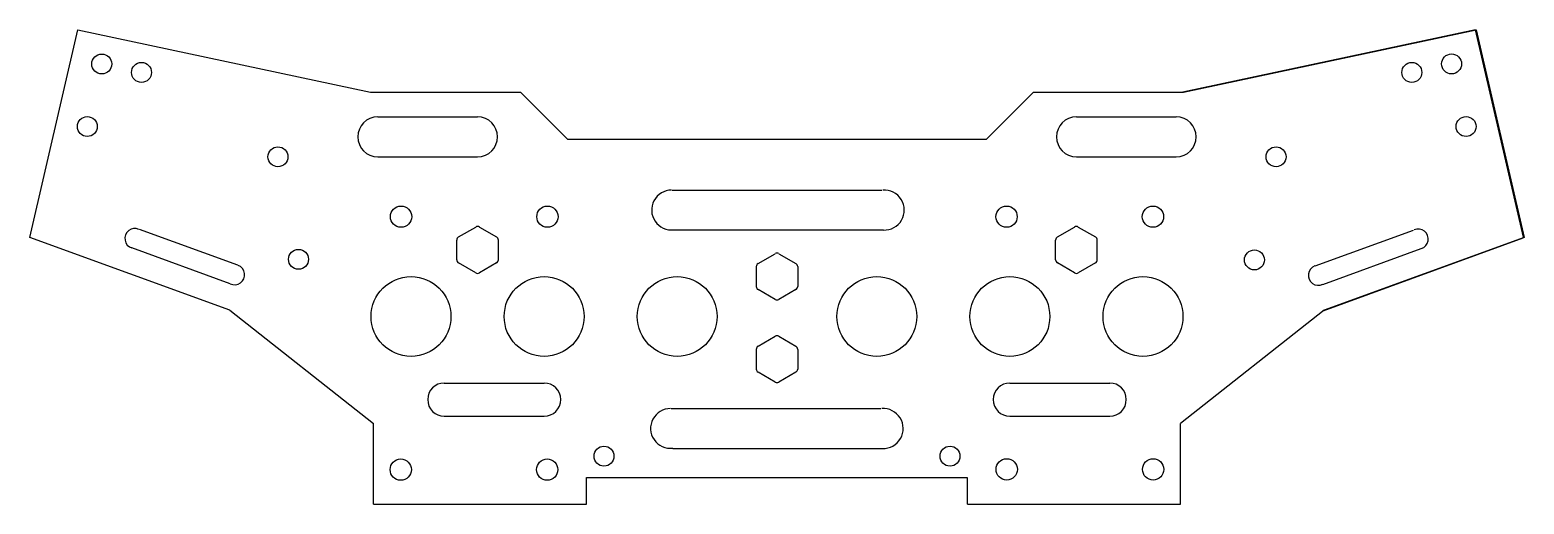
# Model space of a CAD drawing. Header units: millimetres. Extents: x -47 to 177, y 22 to 93.
import ezdxf

# ---------------------------------------------------------------- set-up
doc = ezdxf.new("R2010")
doc.units = ezdxf.units.MM
doc.layers.get('0').update_dxf_attribs({"lineweight": 25, "true_color": 0xffffff})

msp = doc.modelspace()

# ---------------------------------------------------------------- linework, layer by layer
for p, q in [((-47.28, 61.89), (-40.08, 93.07)), ((-40.08, 93.07), (3.93, 83.72)), ((169.99, 93.08), (125.97, 83.72)), ((126.07, 83.72), (170.08, 93.07)), ((177.19, 61.9), (169.99, 93.08)), ((170.08, 93.07), (177.28, 61.89)), ((3.93, 83.72), (26.43, 83.72)), ((33.5, 76.65), (26.43, 83.72)), ((103.57, 83.72), (96.5, 76.65)), ((103.57, 83.72), (126.07, 83.72)), ((5, 80), (20, 80)), ((110, 80), (125, 80)), ((33.5, 76.65), (96.5, 76.65)), ((5, 74), (20, 74)), ((110, 74), (125, 74)), ((49.25, 69), (80.75, 69)), ((-16.02, 57.69), (-30.82, 63.08)), ((17.15, 61.96), (19.73, 63.44)), ((20.27, 63.44), (22.85, 61.96)), ((49.5, 63), (81, 63)), ((107.15, 61.96), (109.73, 63.44)), ((110.27, 63.44), (112.85, 61.96)), ((145.88, 57.6), (160.68, 62.99)), ((-17.21, 50.95), (-47.28, 61.89)), ((16.88, 58.51), (16.88, 61.49)), ((23.12, 58.51), (23.12, 61.49)), ((106.88, 58.51), (106.88, 61.49)), ((113.12, 58.51), (113.12, 61.49)), ((147.08, 50.86), (177.15, 61.8)), ((177.28, 61.89), (147.21, 50.95)), ((-17.16, 54.92), (-31.96, 60.3)), ((62.15, 57.96), (64.73, 59.44)), ((65.27, 59.44), (67.84, 57.96)), ((147.03, 54.83), (161.83, 60.22)), ((19.73, 56.56), (17.15, 58.04)), ((22.85, 58.04), (20.27, 56.56)), ((61.88, 57.49), (61.88, 54.51)), ((68.11, 57.49), (68.11, 54.51)), ((109.73, 56.56), (107.15, 58.04)), ((112.85, 58.04), (110.27, 56.56)), ((64.73, 52.56), (62.15, 54.04)), ((67.84, 54.04), (65.27, 52.56)), ((-17.21, 50.95), (4.36, 33.89)), ((147.21, 50.95), (125.64, 33.89)), ((61.88, 45.06), (61.88, 42.09)), ((62.15, 45.53), (64.73, 47.02)), ((65.27, 47.02), (67.84, 45.53)), ((68.11, 45.06), (68.11, 42.09)), ((64.73, 40.13), (62.15, 41.62)), ((67.84, 41.62), (65.27, 40.13)), ((15, 40), (30, 40)), ((100, 40), (115, 40)), ((49.09, 36.17), (80.59, 36.17)), ((4.36, 21.79), (4.36, 33.89)), ((15, 35), (30, 35)), ((100, 35), (115, 35)), ((125.64, 21.79), (125.64, 33.89)), ((49.34, 30.17), (80.84, 30.17)), ((36.36, 21.79), (36.36, 25.79)), ((36.36, 25.79), (93.56, 25.79)), ((93.64, 21.79), (93.64, 25.79)), ((4.36, 21.79), (36.36, 21.79)), ((93.64, 21.79), (125.64, 21.79))]:
    msp.add_line(p, q)
for centre, radius in [((-36.48, 87.95), 1.5), ((-30.51, 86.68), 1.5), ((160.41, 86.68), 1.5), ((166.38, 87.96), 1.5), ((-38.65, 78.55), 1.5), ((168.56, 78.55), 1.5), ((-10, 74), 1.5), ((140, 74), 1.5), ((8.5, 65), 1.6), ((30.5, 65), 1.6), ((99.5, 65), 1.6), ((121.5, 65), 1.6), ((-6.91, 58.59), 1.5), ((136.75, 58.5), 1.5), ((10, 50), 6), ((30, 50), 6), ((50, 50), 6), ((80, 50), 6), ((100, 50), 6), ((120, 50), 6), ((39, 29), 1.5), ((91, 29), 1.5), ((8.46, 26.98), 1.6), ((30.46, 26.98), 1.6), ((99.53, 27.01), 1.6), ((121.53, 27.01), 1.6)]:
    msp.add_circle(centre, radius)
for centre, radius, start, end in [((5, 77), 3, 90, 270), ((20, 77), 3, 270, 90), ((110, 77), 3, 90, 270), ((125, 77), 3, 270, 90), ((49.15, 66), 2.99, 89.6703, 276.6544), ((81.13, 65.99), 3, 267.6082, 94.3591), ((-31.51, 61.73), 1.5, 65.6409, 252.3918), ((20, 62.98), 0.54, 60, 120), ((110, 62.98), 0.54, 60, 120), ((161.38, 61.64), 1.5, 287.6082, 114.3591), ((17.42, 61.49), 0.54, 120, 180), ((22.58, 61.49), 0.54, 0, 60), ((107.42, 61.49), 0.54, 120, 180), ((112.58, 61.49), 0.54, 0, 60), ((17.42, 58.51), 0.54, 180, 240), ((22.58, 58.51), 0.54, 300, 0), ((65, 58.98), 0.54, 60, 120), ((107.42, 58.51), 0.54, 180, 240), ((112.58, 58.51), 0.54, 300, 0), ((-16.49, 56.27), 1.5, 243.3456, 70.3297), ((20, 57.02), 0.54, 240, 300), ((62.42, 57.49), 0.54, 120, 180), ((67.57, 57.49), 0.54, 0, 60), ((110, 57.02), 0.54, 240, 300), ((146.35, 56.18), 1.5, 109.6703, 296.6544), ((62.42, 54.51), 0.54, 180, 240), ((67.57, 54.51), 0.54, 300, 0), ((65, 53.02), 0.54, 240, 300), ((62.42, 45.06), 0.54, 120, 180), ((65, 46.55), 0.54, 60, 120), ((67.57, 45.06), 0.54, 0, 60), ((62.42, 42.09), 0.54, 180, 240), ((67.57, 42.09), 0.54, 300, 0), ((15, 37.5), 2.5, 90, 270), ((30, 37.5), 2.5, 270, 90), ((65, 40.6), 0.54, 240, 300), ((100, 37.5), 2.5, 90, 270), ((115, 37.5), 2.5, 270, 90), ((48.99, 33.17), 2.99, 89.6703, 276.6544), ((80.96, 33.16), 3, 267.6082, 94.3591)]:
    msp.add_arc(centre, radius, start, end)

doc.saveas('drawing.dxf')
